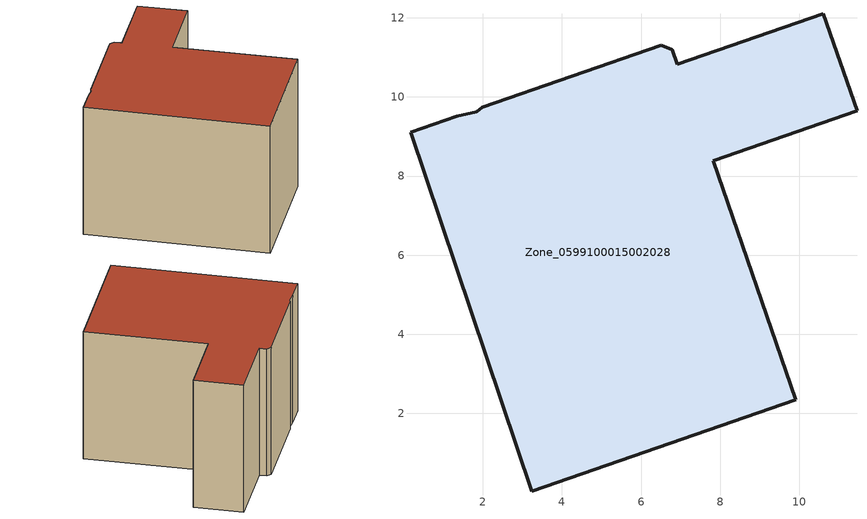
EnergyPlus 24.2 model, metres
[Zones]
Zone_0599100015002028
 floor ground (C_G): 1.84,9.63 1.99,9.74 6.52,11.31 6.79,11.2 6.92,10.82 10.61,12.1 11.46,9.65 7.82,8.39 9.91,2.35 3.23,0.04 0.17,9.11 1.34,9.52 z0.79
 wall outside (C_F): 11.46,9.65 10.61,12.1 6.92,10.82 6.79,11.2 6.52,11.31 1.99,9.74 1.84,9.63 1.34,9.52 0.17,9.11 3.23,0.04 9.91,2.35 7.82,8.39 11.46,9.65 z0.79:8.06
 roof outside (C_R): 1.84,9.63 1.34,9.52 0.17,9.11 3.23,0.04 9.91,2.35 7.82,8.39 11.46,9.65 10.61,12.1 6.92,10.82 6.79,11.2 6.52,11.31 1.99,9.74 z8.06
[BUILDING]
Pand.0599100015002028: North Axis=0; Terrain=City; Loads Convergence Tolerance Value=0.04; Temperature Convergence Tolerance Value=0.4; Solar Distribution=FullExterior; Maximum Number of Warmup Days=25; Minimum Number of Warmup Days=1
[Site:Location]
Rotterdam.The.Hague.AP_ZH_NLD Design_Conditions: Latitude=51.96; Longitude=4.45; Time Zone=1; Elevation=-4.5
[SITE:GROUNDTEMPERATURE:BUILDINGSURFACE]
18, 18, 18, 18, 18, 18, 18, 18, 18, 18, 18, 18
[MATERIAL] Thermal Absorptance=0.9; Solar Absorptance=0.7; Visible Absorptance=0.7
Name | Roughness | Thickness | Conductivity | Density | Specific Heat
G.D.1965 | MediumSmooth | 0.15 | 1 | 540 | 1210
F.D.1965 | Rough | 0.3 | 0.857143 | 1920 | 840
R.D.1965 | MediumRough | 0.2 | 0.08 | 1500 | 1000
[CONSTRUCTION]
C_G: G.D.1965
C_F: F.D.1965
C_R: R.D.1965
[ZONE]
Zone_0599100015002028: Type=1; Multiplier=1; Ceiling Height=Autocalculate; Volume=Autocalculate; Floor Area=autocalculate; Part of Total Floor Area=Yes
[ZONEINFILTRATION:DESIGNFLOWRATE]
Infil_Zone_0599100015002028: Zone or ZoneList or Space or SpaceList=Zone_0599100015002028; Schedule=AlwaysOn; Design Flow Rate Calculation Method=Flow/Area; Flow Rate per Floor Area=0.0042; Constant Term Coefficient=1; Temperature Term Coefficient=0; Velocity Term Coefficient=0; Velocity Squared Term Coefficient=0
[HVACTEMPLATE:ZONE:IDEALLOADSAIRSYSTEM]
Zone_0599100015002028: Maximum Heating Supply Air Temperature=50; Minimum Cooling Supply Air Temperature=13; Maximum Heating Supply Air Humidity Ratio=0.0156; Minimum Cooling Supply Air Humidity Ratio=0.0077; Heating Limit=NoLimit; Cooling Limit=NoLimit; Dehumidification Control Type=ConstantSensibleHeatRatio; Cooling Sensible Heat Ratio=0.7; Dehumidification Setpoint=60; Humidification Control Type=None; Humidification Setpoint=30; Outdoor Air Method=None; Outdoor Air Flow Rate per Person=0.00944; Outdoor Air Flow Rate per Zone Floor Area=0; Outdoor Air Flow Rate per Zone=0; Demand Controlled Ventilation Type=None; Outdoor Air Economizer Type=NoEconomizer; Heat Recovery Type=None; Sensible Heat Recovery Effectiveness=0.7; Latent Heat Recovery Effectiveness=0.65
[ZONECONTROL:THERMOSTAT]
ThermostatControl_Zone_0599100015002028: Zone or ZoneList=Zone_0599100015002028; Control Type Schedule=DualSetpointControlType; Control 1=Thermostat_Zone_0599100015002028; Temperature Difference Between Cutout And Setpoint=0
[THERMOSTATSETPOINT:DUALSETPOINT]
Thermostat_Zone_0599100015002028: Heating Setpoint Temperature Schedule=HeatingSetpoint_Zone_0599100015002028; Cooling Setpoint Temperature Schedule=CoolingSetpoint_Zone_0599100015002028
[SCHEDULE:COMPACT]
HeatingSetpoint_Zone_0599100015002028: Through: 12/31, For: AllDays, Until: 24:00, 21
CoolingSetpoint_Zone_0599100015002028: Through: 12/31, For: AllDays, Until: 24:00, 24
DualSetpointControlType: Through: 12/31, For: AllDays, Until: 24:00, 4
AlwaysOn: Through: 12/31, For: AllDays, Until: 24:00, 1
